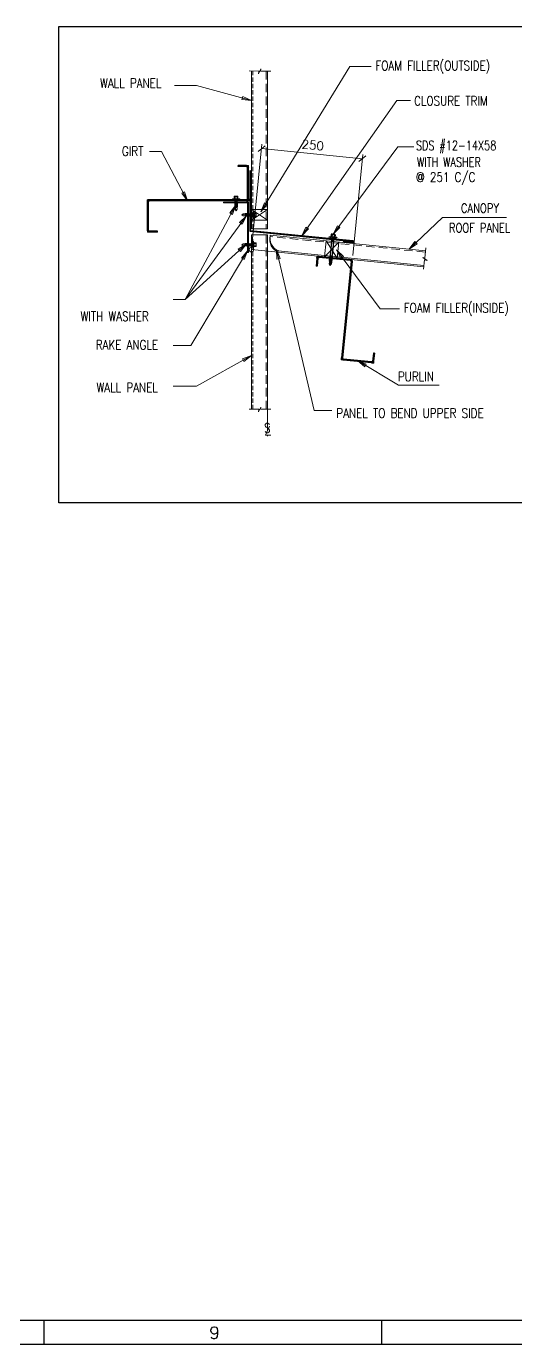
# Model space of a CAD drawing. Header units: millimetres. Extents: x 591978 to 1200763, y 19941 to 205918.
# Drawn here: x 912223 to 934929, y 19941 to 81141 of the extents above; entities that cross this region are included whole.
import ezdxf

# ---------------------------------------------------------------- set-up
doc = ezdxf.new("R2010")
doc.units = ezdxf.units.MM
doc.header["$LTSCALE"] = 790
doc.header["$MEASUREMENT"] = 0
doc.header["$PDMODE"] = 3
for name, pattern in [('CENTER', [2, 1.25, -0.25, 0.25, -0.25]), ('DASHED', [0.75, 0.5, -0.25]), ('HIDDEN', [0.375, 0.25, -0.125])]:
    doc.linetypes.add(name, pattern=pattern)
for name, color, linetype in [('CEN', 1, 'CENTER'), ('DIM', 2, 'Continuous'), ('FLASHING', 1, 'Continuous'), ('OBJ', 7, 'Continuous'), ('SCREWS', 7, 'Continuous'), ('STEEL', 4, 'Continuous'), ('text', 6, 'Continuous')]:
    doc.layers.add(name, color=color, linetype=linetype)
for name, color, linetype, lineweight in [('SCREW', 8, 'Continuous', 9), ('SHEET', 190, 'Continuous', 13), ('steel line', 7, 'Continuous', 9)]:
    doc.layers.add(name, color=color, linetype=linetype, lineweight=lineweight)
doc.styles.add('ROMANS', font='romans.shx')
doc.dimstyles.new('Copy of 150-2399', dxfattribs={"dimscale": 150, "dimtxt": 2, "dimasz": 1.75, "dimexe": 1, "dimexo": 1, "dimgap": 1, "dimtad": 1, "dimdec": 0, "dimzin": 0, "dimdsep": 46, "dimtxsty": 'ROMANS', "dimblk": 'OBLIQUE', "dimcen": -0.5, "dimclrd": 75, "dimclre": 75, "dimclrt": 7, "dimadec": 0, "dimazin": 0, "dimtfac": 1, "dimtdec": 0, "dimtix": 1, "dimtmove": 2, "dimatfit": 3, "dimldrblk": 'OBLIQUE', "dimfxl": 1, "dimtolj": 1, "dimtzin": 0, "dimlwd": 9, "dimlwe": 9, "dimarcsym": 0})
doc.dimstyles.new('D-200', dxfattribs={"dimscale": 200, "dimtxt": 2, "dimasz": 1.5, "dimexe": 1, "dimexo": 1, "dimgap": 1, "dimtad": 1, "dimdec": 0, "dimzin": 0, "dimdsep": 46, "dimtxsty": 'ROMANS', "dimblk": 'OBLIQUE', "dimcen": -0.5, "dimclrd": 75, "dimclre": 75, "dimclrt": 256, "dimadec": 0, "dimazin": 0, "dimtfac": 1, "dimtdec": 0, "dimtix": 1, "dimtmove": 2, "dimatfit": 3, "dimfxl": 1, "dimtolj": 1, "dimtzin": 0, "dimlwd": 13, "dimlwe": 13, "dimarcsym": 0})

# ---------------------------------------------------------------- blocks, each defined once
blk = doc.blocks.new('SSQQ')
for p, q in [((1489513.91, -273085.85), (1489513.91, -273080.85)), ((1489583.91, -273080.85), (1489583.91, -273085.85))]:
    blk.add_line(p, q)
for points in [[(1489794.41, -273085.85), (1488953.41, -273085.85), (1488953.41, -272491.85), (1489794.41, -272491.85)], [(1489789.41, -273080.85), (1488958.41, -273080.85), (1488958.41, -272496.85), (1489789.41, -272496.85)]]:
    blk.add_lwpolyline(points, close=True)
at = {"style": 'ROMANS'}
blk.add_text('9', height=2.5, dxfattribs=at).set_placement((1489548.19, -273084.62))
blk = doc.blocks.new('_Oblique')
at = {"layer": 'OBJ', "color": 0, "lineweight": -2}
blk.add_line((-0.5, -0.5), (0.5, 0.5), dxfattribs=at)
blk = doc.blocks.new('SRW-20')
for p, q in [((-5.1, 1.7), (-2.7, 2)), ((-5.1, 1.7), (-5.1, 1.4)), ((-5.1, 1.4), (5.1, 1.4)), ((-3.4, 1.4), (-3.4, 0)), ((-3.4, 0), (3.4, 0)), ((-2.7, 4.7), (-2.7, 2)), ((-2.7, 2), (2.7, 2)), ((-2, 5.4), (2, 5.4)), ((-1.4, 4.7), (-1.4, 2)), ((1.4, 4.7), (1.4, 2)), ((2.7, 4.7), (2.7, 2)), ((5.1, 1.7), (2.7, 2)), ((3.4, 1.4), (3.4, 0)), ((5.1, 1.7), (5.1, 1.4)), ((-1.9, -0.4), (-1.4, 0)), ((-1.9, -1.9), (-1.4, -1.4)), ((-1.9, -3.3), (-1.4, -2.9)), ((-1.9, -4.7), (-1.4, -4.3)), ((-1.9, -6.1), (-1.4, -5.7)), ((-1.9, -7.5), (-1.4, -7.1)), ((-1.9, -8.9), (-1.4, -8.5)), ((-1.8, -0.6), (-1.4, -0.7)), ((-1.8, -2), (-1.4, -2.1)), ((-1.8, -3.4), (-1.4, -3.5)), ((-1.8, -4.9), (-1.4, -5)), ((-1.8, -6.3), (-1.4, -6.4)), ((-1.8, -7.7), (-1.4, -7.8)), ((-1.8, -9.1), (-1.4, -9.2)), ((-1.4, 0), (-1.4, 0)), ((-1.4, -0.7), (-1.4, -1.4)), ((-1.4, -2.1), (-1.4, -2.8)), ((-1.4, -3.5), (-1.4, -4.3)), ((-1.4, -5), (-1.4, -5.7)), ((-1.4, -6.4), (-1.4, -7.1)), ((-1.4, -7.8), (-1.4, -8.5)), ((-1.4, -9.2), (-1.4, -9.9)), ((-1.4, -9.9), (1.4, -9.9)), ((-1.4, -9.9), (-1.4, -12.6)), ((-1.4, -12.6), (0, -14.6)), ((-1.3, -0.7), (0.9, 0)), ((-1.3, -1.4), (1.3, -0.6)), ((-1.3, -2.1), (1.3, -1.3)), ((-1.3, -2.8), (1.3, -2)), ((-1.3, -3.5), (1.3, -2.7)), ((-1.3, -4.2), (1.3, -3.4)), ((-1.3, -5), (1.3, -4.1)), ((-1.3, -5.7), (1.3, -4.8)), ((-1.3, -6.4), (1.3, -5.5)), ((-1.3, -7.1), (1.3, -6.3)), ((-1.3, -7.8), (1.3, -7)), ((-1.3, -8.5), (1.3, -7.7)), ((-1.3, -9.2), (1.3, -8.4)), ((-1.1, -9.9), (1.3, -9.1)), ((0, -14.6), (1, -9.9)), ((0, -14.6), (1.4, -12.6)), ((1.1, -9.9), (1.3, -9.8)), ((1.4, 0), (1.4, -0.6)), ((1.8, -0.7), (1.4, -0.6)), ((1.4, -1.3), (1.9, -0.9)), ((1.4, -1.3), (1.4, -2)), ((1.8, -2.1), (1.4, -2)), ((1.4, -2.7), (1.9, -2.3)), ((1.4, -2.7), (1.4, -3.4)), ((1.8, -3.5), (1.4, -3.4)), ((1.4, -4.1), (1.9, -3.7)), ((1.4, -4.1), (1.4, -4.8)), ((1.8, -4.9), (1.4, -4.8)), ((1.4, -5.5), (1.9, -5.1)), ((1.4, -5.5), (1.4, -6.3)), ((1.8, -6.3), (1.4, -6.3)), ((1.4, -6.9), (1.9, -6.5)), ((1.4, -7), (1.4, -7.7)), ((1.8, -7.8), (1.4, -7.7)), ((1.4, -8.4), (1.9, -7.9)), ((1.4, -8.4), (1.4, -9.1)), ((1.8, -9.2), (1.4, -9.1)), ((1.4, -9.8), (1.9, -9.4)), ((1.4, -9.8), (1.4, -9.9)), ((1.4, -9.9), (1.4, -12.6))]:
    blk.add_line(p, q)
for centre, radius, start, end in [((-2, 4.7), 0.676, 360, 180), ((0, 3.7), 1.69, 36.8699, 143.1301), ((-1.3, -0.1), 0.101, 107.2492, 129.8295), ((2, 4.7), 0.676, 360, 180), ((-1.8, -0.5), 0.101, 129.8295, 257.9728), ((-1.8, -1.9), 0.101, 129.8295, 257.9728), ((-1.8, -3.3), 0.101, 129.8295, 257.9728), ((-1.8, -4.8), 0.101, 129.8295, 257.9728), ((-1.8, -6.2), 0.101, 129.8295, 257.9728), ((-1.8, -7.6), 0.101, 129.8295, 257.9728), ((-1.8, -9), 0.101, 129.8295, 257.9728), ((-1.4, -0.6), 0.101, 257.9728, 287.2492), ((-1.3, -1.5), 0.101, 107.2492, 129.8295), ((-1.4, -2), 0.101, 257.9728, 287.2492), ((-1.3, -2.9), 0.101, 107.2492, 129.8295), ((-1.4, -3.4), 0.101, 257.9728, 287.2492), ((-1.3, -4.3), 0.101, 107.2492, 129.8295), ((-1.4, -4.9), 0.101, 257.9728, 287.2492), ((-1.3, -5.8), 0.101, 107.2492, 129.8295), ((-1.4, -6.3), 0.101, 257.9728, 287.2492), ((-1.3, -7.2), 0.101, 107.2492, 129.8295), ((-1.4, -7.7), 0.101, 257.9728, 287.2492), ((-1.3, -8.6), 0.101, 107.2492, 129.8295), ((-1.4, -9.1), 0.101, 257.9728, 287.2492), ((1.4, -0.7), 0.101, 77.9728, 107.2492), ((1.3, -1.2), 0.101, 287.2492, 309.8295), ((1.3, -1.2), 0.101, 287.2492, 309.8295), ((1.4, -2.1), 0.101, 77.9728, 107.2492), ((1.3, -2.6), 0.101, 287.2492, 309.8295), ((1.3, -2.6), 0.101, 287.2492, 309.8295), ((1.4, -3.5), 0.101, 77.9728, 107.2492), ((1.4, -3.5), 0.101, 77.9728, 107.2492), ((1.3, -4), 0.101, 287.2492, 309.8295), ((1.4, -4.9), 0.101, 77.9728, 107.2492), ((1.3, -5.4), 0.101, 287.2492, 309.8295), ((1.4, -6.4), 0.101, 77.9728, 107.2492), ((1.3, -6.9), 0.101, 287.2492, 309.8295), ((1.4, -7.8), 0.101, 77.9728, 107.2492), ((1.3, -8.3), 0.101, 287.2492, 309.8295), ((1.4, -9.2), 0.101, 77.9728, 107.2492), ((1.3, -9.7), 0.101, 287.2492, 309.8295), ((1.8, -0.8), 0.101, 309.8295, 77.9728), ((1.8, -2.2), 0.101, 309.8295, 77.9728), ((1.8, -3.6), 0.101, 309.8295, 77.9728), ((1.8, -5), 0.101, 309.8295, 77.9728), ((1.8, -6.4), 0.101, 309.8295, 77.9728), ((1.8, -7.9), 0.101, 309.8295, 77.9728), ((1.8, -9.3), 0.101, 309.8295, 77.9728)]:
    blk.add_arc(centre, radius, start, end)
blk = doc.blocks.new('OBLIQUE')
at = {"color": 0, "linetype": 'ByBlock', "lineweight": -2}
for p, q in [((-0.5, -0.5), (0.5, 0.5)), ((0, 0), (0, 0))]:
    blk.add_line(p, q, dxfattribs=at)
blk = doc.blocks.new('*D150')
at = {"layer": 'DEFPOINTS', "color": 0, "transparency": 16777216}
for p in [(923137, 75466), (922669, 70777), (927349, 70310)]:
    blk.add_point(p, dxfattribs=at)
at = {"layer": 'DIM', "color": 75, "lineweight": 13, "transparency": 16777216}
for p, q in [((922688, 70976), (923157, 75665)), ((927818, 74998), (923137, 75466)), ((927369, 70509), (927837, 75197))]:
    blk.add_line(p, q, dxfattribs=at)
at = {"layer": 'DIM', "color": 75, "lineweight": 13, "transparency": 16777216, "xscale": 300, "yscale": 300, "zscale": 300}
for p, rotation in [((923137, 75466), 174.2944716460105), ((927818, 74998), 354.2944716460105)]:
    blk.add_blockref('OBLIQUE', p, dxfattribs=dict(at, rotation=rotation))
at = {"layer": 'DIM', "lineweight": 13, "transparency": 16777216, "insert": (925517, 75630), "char_height": 400, "attachment_point": 5, "rotation": 354.29447, "style": 'ROMANS'}
blk.add_mtext('\\A1;250', dxfattribs=at)
blk = doc.blocks.new('SRW-55')
for p, q in [((-6.8, 2.3), (-3.6, 2.7)), ((-6.8, 2.3), (-6.8, 1.8)), ((-6.8, 1.8), (6.8, 1.8)), ((-4.5, 1.8), (-4.5, 0)), ((-4.5, 0), (4.5, 0)), ((-3.6, 6.3), (-3.6, 2.7)), ((-3.6, 2.7), (3.6, 2.7)), ((-2.7, 7.2), (2.7, 7.2)), ((-1.8, 6.3), (-1.8, 2.7)), ((-1.8, -0.6), (0, 0)), ((-1.8, 0), (-1.8, -0.6)), ((1.8, 6.3), (1.8, 2.7)), ((1.8, -0.4), (2.3, 0)), ((3.6, 6.3), (3.6, 2.7)), ((6.8, 2.3), (3.6, 2.7)), ((4.5, 1.8), (4.5, 0)), ((6.8, 2.3), (6.8, 1.8)), ((-2.5, -1.1), (-1.8, -0.6)), ((-2.5, -3), (-1.8, -2.5)), ((-2.5, -4.9), (-1.8, -4.4)), ((-2.4, -1.4), (-1.8, -1.5)), ((-2.4, -3.3), (-1.8, -3.4)), ((-2.4, -5.2), (-1.8, -5.3)), ((-1.8, -1.5), (1.8, -0.4)), ((-1.8, -2.4), (1.8, -1.3)), ((-1.8, -1.5), (-1.8, -2.5)), ((-1.8, -3.4), (1.8, -2.3)), ((-1.8, -4.3), (1.8, -3.2)), ((-1.8, -3.4), (-1.8, -4.3)), ((-1.8, -5.3), (1.8, -4.2)), ((-1.8, -5.3), (-1.8, -30.2)), ((1.8, -0.4), (1.8, -1.3)), ((2.4, -1.5), (1.8, -1.3)), ((1.8, -2.3), (2.5, -1.7)), ((1.8, -2.3), (1.8, -3.2)), ((2.4, -3.4), (1.8, -3.2)), ((1.8, -4.1), (2.5, -3.6)), ((1.8, -4.2), (1.8, -5.5)), ((1.8, -5.5), (1.8, -30.1)), ((-2.5, -31.8), (-1.8, -31.3)), ((-2.5, -33.7), (-1.8, -33.2)), ((-2.5, -35.6), (-1.8, -35)), ((-2.5, -37.5), (-1.8, -36.9)), ((-2.5, -39.4), (-1.8, -38.8)), ((-2.5, -41.3), (-1.8, -40.7)), ((-2.5, -41.5), (1.8, -41.5)), ((-1.8, -32.2), (-2.4, -32.1)), ((-1.8, -34.1), (-2.4, -33.9)), ((-1.8, -36), (-2.4, -35.8)), ((-1.8, -37.8), (-2.4, -37.7)), ((-1.8, -39.7), (-2.4, -39.6)), ((-1.8, -31.2), (1.8, -30.1)), ((-1.8, -30.3), (-1.8, -31.3)), ((-1.8, -32.2), (1.8, -31.1)), ((-1.8, -33.1), (1.8, -32)), ((-1.8, -32.2), (-1.8, -33.1)), ((-1.8, -34.1), (1.8, -33)), ((-1.8, -35), (1.8, -33.9)), ((-1.8, -34.1), (-1.8, -35)), ((-1.8, -36), (1.8, -34.9)), ((-1.8, -36.9), (1.8, -35.8)), ((-1.8, -36), (-1.8, -36.9)), ((-1.8, -37.8), (1.8, -36.7)), ((-1.8, -38.8), (1.8, -37.7)), ((-1.8, -37.9), (-1.8, -38.8)), ((-1.8, -39.7), (1.8, -38.6)), ((-1.8, -40.7), (1.8, -39.6)), ((-1.8, -39.7), (-1.8, -40.7)), ((-1.8, -41.5), (-1.8, -45.1)), ((-1.8, -45.1), (0, -47.8)), ((-1.3, -41.5), (1.8, -40.5)), ((0, -47.8), (1.3, -41.5)), ((0, -47.8), (1.8, -45.1)), ((1.8, -30.1), (2.4, -30.3)), ((2.5, -30.5), (1.8, -31.1)), ((1.8, -31.1), (1.8, -32)), ((1.8, -32), (2.4, -32.2)), ((2.5, -32.4), (1.8, -32.9)), ((1.8, -33), (1.8, -33.9)), ((1.8, -33.9), (2.4, -34)), ((2.5, -34.3), (1.8, -34.8)), ((1.8, -34.8), (1.8, -35.8)), ((1.8, -35.8), (2.4, -35.9)), ((2.5, -36.2), (1.8, -36.7)), ((1.8, -36.7), (1.8, -37.7)), ((1.8, -37.7), (2.4, -37.8)), ((2.5, -38.1), (1.8, -38.6)), ((1.8, -38.6), (1.8, -39.6)), ((1.8, -39.6), (2.4, -39.7)), ((2.5, -39.9), (1.8, -40.5)), ((1.8, -40.5), (1.8, -41.5)), ((1.8, -41.5), (1.8, -45.1))]:
    blk.add_line(p, q)
for centre, radius, start, end in [((-2.7, 6.3), 0.902, 360, 180), ((0, 5), 2.25, 36.8699, 143.1301), ((2.7, 6.3), 0.902, 360, 180), ((-2.4, -1.2), 0.135, 129.8295, 257.9728), ((-2.4, -3.1), 0.135, 129.8295, 257.9728), ((-2.4, -5), 0.135, 129.8295, 257.9728), ((-1.7, -0.7), 0.135, 107.2492, 129.8295), ((-1.8, -1.4), 0.135, 257.9728, 287.2492), ((-1.7, -2.6), 0.135, 107.2492, 129.8295), ((-1.8, -3.3), 0.135, 257.9728, 287.2492), ((-1.7, -4.5), 0.135, 107.2492, 129.8295), ((-1.8, -5.1), 0.135, 257.9728, 287.2492), ((1.7, -0.3), 0.135, 287.2492, 309.8295), ((1.8, -1.5), 0.135, 77.9728, 107.2492), ((1.7, -2.2), 0.135, 287.2492, 309.8295), ((1.8, -3.4), 0.135, 77.9728, 107.2492), ((1.7, -4), 0.135, 287.2492, 309.8295), ((2.4, -1.6), 0.135, 309.8295, 77.9728), ((2.4, -3.5), 0.135, 309.8295, 77.9728), ((-2.4, -31.9), 0.135, 129.8295, 257.9728), ((-2.4, -33.8), 0.135, 129.8295, 257.9728), ((-2.4, -35.7), 0.135, 129.8295, 257.9728), ((-2.4, -37.6), 0.135, 129.8295, 257.9728), ((-2.4, -39.5), 0.135, 129.8295, 257.9728), ((-2.4, -41.4), 0.135, 129.8295, 233.3696), ((-1.7, -31.4), 0.135, 107.2492, 129.8295), ((-1.8, -32.1), 0.135, 257.9728, 287.2492), ((-1.7, -33.3), 0.135, 107.2492, 129.8295), ((-1.8, -33.9), 0.135, 257.9728, 287.2492), ((-1.7, -35.1), 0.135, 107.2492, 129.8295), ((-1.8, -35.8), 0.135, 257.9728, 287.2492), ((-1.7, -37), 0.135, 107.2492, 129.8295), ((-1.8, -37.7), 0.135, 257.9728, 287.2492), ((-1.7, -38.9), 0.135, 107.2492, 129.8295), ((-1.8, -39.6), 0.135, 257.9728, 287.2492), ((-1.7, -40.8), 0.135, 107.2492, 129.8295), ((1.8, -30.3), 0.135, 77.9728, 107.2492), ((1.7, -31), 0.135, 287.2492, 309.8295), ((1.8, -32.2), 0.135, 77.9728, 107.2492), ((1.7, -32.8), 0.135, 287.2492, 309.8295), ((1.8, -34), 0.135, 77.9728, 107.2492), ((1.7, -34.7), 0.135, 287.2492, 309.8295), ((1.8, -35.9), 0.135, 77.9728, 107.2492), ((1.7, -36.6), 0.135, 287.2492, 309.8295), ((1.8, -37.8), 0.135, 77.9728, 107.2492), ((1.7, -38.5), 0.135, 287.2492, 309.8295), ((1.8, -39.7), 0.135, 77.9728, 107.2492), ((1.7, -40.4), 0.135, 287.2492, 309.8295), ((2.4, -30.4), 0.135, 309.8295, 77.9728), ((2.4, -32.3), 0.135, 309.8295, 77.9728), ((2.4, -34.2), 0.135, 309.8295, 77.9728), ((2.4, -36.1), 0.135, 309.8295, 77.9728), ((2.4, -37.9), 0.135, 309.8295, 77.9728), ((2.4, -39.8), 0.135, 309.8295, 77.9728)]:
    blk.add_arc(centre, radius, start, end)
blk = doc.blocks.new('DWW')
at = {"layer": 'STEEL', "color": 8, "linetype": 'HIDDEN', "ltscale": 0.05}
for p, q in [((2, 127.1), (-2, 127.1)), ((-2, 123.1), (-2, 127.1)), ((58, 127.1), (62, 127.1)), ((62, 123.1), (62, 127.1)), ((-70, -68.9), (-70, -72.9)), ((-66, -72.9), (-70, -72.9)), ((-4, -72.9), (0, -72.9)), ((0, -68.9), (0, -72.9))]:
    blk.add_line(p, q, dxfattribs=at)
at = {"layer": 'STEEL', "color": 20}
for p, q in [((-2, -68.9), (-2, 123.1)), ((0, -68.9), (0, 123.1)), ((58, 127.1), (2, 127.1)), ((58, 125.1), (2, 125.1)), ((60, 107.1), (60, 123.1)), ((62, 107.1), (60, 107.1)), ((62, 107.1), (62, 123.1)), ((-70, -68.9), (-70, -52.9)), ((-68, -52.9), (-70, -52.9)), ((-68, -68.9), (-68, -52.9)), ((-4, -70.9), (-66, -70.9)), ((-4, -72.9), (-66, -72.9))]:
    blk.add_line(p, q, dxfattribs=at)
for centre, radius, start, end in [((2, 123.1), 4, 90, 180), ((2, 123.1), 2, 90, 180), ((58, 123.1), 4, 0, 90), ((58, 123.1), 2, 0, 90), ((-66, -68.9), 4, 180, 270), ((-66, -68.9), 2, 180, 270), ((-4, -68.9), 2, 270, 0), ((-4, -68.9), 4, 270, 0)]:
    blk.add_arc(centre, radius, start, end, dxfattribs=at)

msp = doc.modelspace()

# ---------------------------------------------------------------- linework, layer by layer
at = {"linetype": 'Continuous', "lineweight": 15}
for p, q in [((923418.1, 72644.4), (922668.5, 72139.6)), ((922668.5, 72644.4), (923418.1, 72139.6)), ((926720.5, 71125.8), (926063.3, 70438.2)), ((926646, 70380), (926137.8, 71184))]:
    msp.add_line(p, q, dxfattribs=at)
at = {"color": 2, "lineweight": 15}
for p, q in [((923508.2, 62579.8), (923314.4, 62159.7)), ((923314.4, 62159.7), (923573.8, 62159.7))]:
    msp.add_line(p, q, dxfattribs=at)
at = {"color": 7}
msp.add_lwpolyline([(913726.5, 81140.7), (974672, 81140.7), (974672, 59021.1), (913726.5, 59021.1)], close=True, dxfattribs=at)
at = {"lineweight": 15}
msp.add_lwpolyline([(921364.9, 72951.1), (922492.8, 72951.1), (922492.8, 70642.6), (922530.3, 70642.6), (922530.3, 72985), (921364.9, 72985)], close=True, dxfattribs=at)
at = {"linetype": 'Continuous', "lineweight": 15}
for points in [[(922668.5, 72644.4), (923418.1, 72644.4), (923418.1, 72139.6), (922668.5, 72139.6)], [(926720.5, 71125.7), (926137.8, 71184), (926063.3, 70438.1), (926646, 70379.9)]]:
    msp.add_lwpolyline(points, close=True, dxfattribs=at)
msp.add_circle((922668.5, 70777.4), 109.5, dxfattribs=at)
at = {"layer": 'CEN', "linetype": 'CENTER', "lineweight": 15}
msp.add_line((923418.1, 63364.6), (923418.1, 62108.6), dxfattribs=at)
at = {"layer": 'FLASHING', "color": 4, "lineweight": -3}
for p, q in [((922600.6, 74427.7), (922600.6, 71625.6)), ((922629.9, 74427.7), (922600.6, 74427.7)), ((922629.9, 71655.4), (922629.9, 74427.7)), ((922600.6, 71625.6), (927370.5, 71152.8)), ((927374.4, 71181.7), (922629.9, 71655.4)), ((926957.3, 71133.3), (926960.3, 71162.5)), ((926957.3, 71133.3), (927365.4, 71092.8)), ((927367.4, 71121.9), (926960.3, 71162.5)), ((927381, 71140), (927380.2, 71132.4)), ((927410, 71137.6), (927409.1, 71128.9))]:
    msp.add_line(p, q, dxfattribs=at)
for centre, radius, start, end in [((927368.5, 71133.5), 40.9, 264.298226, 354.298226), ((927368.5, 71133.5), 11.7, 264.298226, 354.298226), ((927369.3, 71141.1), 11.7, 354.298226, 84.339668), ((927369.3, 71141.1), 40.9, 354.298226, 84.339668)]:
    msp.add_arc(centre, radius, start, end, dxfattribs=at)
at = {"layer": 'SHEET', "lineweight": 15}
for p, q in [((922563.8, 79073.3), (923009.1, 79067.4)), ((922668.5, 79071.9), (922668.5, 71739.7)), ((922995, 78942.6), (923101, 79162.6)), ((923009.1, 79067.4), (922995, 78942.6)), ((923101, 79162.6), (923090.1, 79066.7)), ((923090.1, 79066.7), (923572.9, 79066.9)), ((923418.1, 79066.9), (923418.1, 71739.7)), ((923418.1, 71739.7), (922668.5, 71739.7)), ((923418.1, 71459.2), (922668.5, 71459.2)), ((922668.5, 63369.7), (922668.5, 71459.2)), ((923418.1, 63364.6), (923418.1, 71459.2)), ((923525.5, 71280.4), (923541.8, 71443.5)), ((930746, 70723.7), (923541.8, 71443.5)), ((930666.6, 69978.3), (922668.5, 70777.4)), ((930673, 70042.4), (924056.4, 70703.5)), ((930617.9, 70404.7), (930712.2, 70384.3)), ((930826.3, 70277.4), (930617.9, 70404.7)), ((930712.2, 70384.3), (930760.1, 70864.8)), ((930653.3, 69861.3), (930703.5, 70303.8)), ((930703.5, 70303.8), (930826.3, 70277.4)), ((922563.8, 63371.1), (923009.1, 63365.1)), ((922995, 63240.4), (923101, 63460.4)), ((923009.1, 63365.1), (922995, 63240.4)), ((923101, 63460.4), (923090.1, 63364.5)), ((923090.1, 63364.5), (923572.9, 63364.7))]:
    msp.add_line(p, q, dxfattribs=at)
at = {"layer": 'SHEET', "linetype": 'HIDDEN', "lineweight": 15}
for p, q in [((922732.4, 79066.9), (922732.4, 71739.7)), ((922732.4, 63368.8), (922732.4, 71459.2))]:
    msp.add_line(p, q, dxfattribs=at)
at = {"layer": 'SHEET', "lineweight": 15}
for centre in [(924108.2, 71222.1), (924114.6, 71286.2)]:
    msp.add_arc(centre, 585.6, 174.289407, 264.294475, dxfattribs=at)
at = {"layer": 'steel line', "color": 140, "linetype": 'DASHED'}
for p, q in [((923354.3, 79066.9), (923354.3, 71739.7)), ((923354.3, 63364.6), (923354.3, 71459.2)), ((930739.6, 70659.6), (923535.4, 71379.4))]:
    msp.add_line(p, q, dxfattribs=at)

# ---------------------------------------------------------------- block references
at = {"color": 0, "lineweight": 9, "xscale": 223.6875882731784, "yscale": 223.6875882731784, "zscale": 223.6875882731784}
msp.add_blockref('SSQQ', (-332272729, 61105855.1), dxfattribs=at)
at = {"color": 2, "lineweight": 15, "extrusion": (0, 0, -1), "zscale": -23.42413498219888}
for p, xscale, yscale, rotation in [((-920820.7, 73040), 23.42413498219888, 23.42413498219888, 269.9999999999795), ((-927179.3, 68611.4), 23.42413498219887, 23.42413498219887, 185.7105931325183)]:
    msp.add_blockref('DWW', p, dxfattribs=dict(at, xscale=xscale, yscale=yscale, rotation=rotation))
at = {"layer": 'SCREW', "lineweight": 15, "ltscale": 0.9, "xscale": -33.46304997463216, "yscale": 33.46304997949387, "zscale": 33.46304997457669}
msp.add_blockref('SRW-20', (921952.3, 73070.4), dxfattribs=at)
at = {"layer": 'SCREW', "lineweight": 15, "ltscale": 0.9, "xscale": -33.46304997463216, "yscale": 33.46304997949387, "zscale": 33.46304997457669, "rotation": 269.9999999999925}
for p in [(922709.7, 72391.6), (922709.7, 71004.3)]:
    msp.add_blockref('SRW-20', p, dxfattribs=at)
at = {"layer": 'SCREWS', "lineweight": 15, "xscale": 26.56300755784346, "yscale": 26.56300755784346, "zscale": 26.56300755784346, "rotation": 354.501009062894}
msp.add_blockref('SRW-55', (926440.5, 71298.7), dxfattribs=at)

# ---------------------------------------------------------------- texts
at = {"linetype": 'Continuous', "lineweight": 15, "style": 'ROMANS'}
for s, height, width, p in [('FOAM FILLER(OUTSIDE)', 439.203, 0.8, (928420.5, 79099)), ('WALL PANEL', 439.2, 0.8, (915641.5, 78287.1)), ('CLOSURE TRIM', 439.203, 0.8, (930217.3, 77460.8)), ('SDS #12-14X58', 439.203, 0.75, (930303.5, 75393.9)), ('GIRT', 439.2, 0.8, (916656.7, 75125.3)), ('WITH WASHER', 439.203, 0.75, (930351.5, 74620.4)), ('@ 251 C/C', 439.2, 0.8, (930304, 73924)), ('FOAM FILLER(INSIDE)', 439.203, 0.8, (929738.7, 67853.6)), ('WITH WASHER', 439.203, 0.8, (914737.5, 67458.2)), ('RAKE ANGLE', 439.2, 0.8, (915444.5, 66137.5)), ('PURLIN', 439.2, 0.8, (929464.3, 64661.5)), ('WALL PANEL', 439.2, 0.8, (915478.7, 64155.8)), ('PANEL TO BEND UPPER SIDE', 439.203, 0.8, (926608.5, 62965.6)), ('S', 439.2, 0.8, (923253.4, 62276))]:
    msp.add_text(s, height=height, dxfattribs=dict(at, width=width)).set_placement(p)
at = {"layer": 'text', "color": 2, "style": 'ROMANS', "width": 0.8}
for s, p in [('CANOPY', (932389.2, 72489.1)), ('ROOF PANEL', (931834.2, 71574.3))]:
    msp.add_text(s, height=422.81, dxfattribs=at).set_placement(p)

# ---------------------------------------------------------------- dimensions: what is measured, and where the dimension line sits
at = {"layer": 'DIM', "lineweight": 13}
dim = msp.add_linear_dim(base=(923136.9, 75465.7), p1=(927349.1, 70309.6), p2=(922668.5, 70777.4), angle=354.294472, text='250', dimstyle='D-200', override={"dimtxsty": 'ROMANS', "dimblk": 'OBLIQUE', "dimblk1": 'OBLIQUE'}, dxfattribs=at)
dim.commit()
dim.dimension.update_dxf_attribs({"geometry": '*D150', "text_midpoint": (925517, 75629.9)})

# ---------------------------------------------------------------- leaders
at = {"color": 7}
for points in [[(923103.4, 72536.4), (927234.9, 79270.2), (928217.5, 79270.2)], [(922668.5, 77697.2), (920118.9, 78392.4), (919092.2, 78392.4)], [(925002.2, 71418.5), (929413.8, 77704.3), (930054.2, 77704.3)], [(919703.6, 73040), (918486.8, 75331.6), (917939.5, 75331.6)], [(926458.9, 71489.4), (929460.5, 75547.6), (930201.4, 75547.6)], [(921928.9, 72830.4), (919590.2, 68455.4), (919041, 68455.4)], [(922436, 72346.3), (919590.2, 68455.4)], [(929985.3, 70799.7), (931538.5, 72269.3), (934505.7, 72269.3)], [(922429.5, 71034.5), (919590.2, 68455.4)], [(922492.8, 70725.4), (919854.5, 66317.9), (919041, 66317.9)], [(923824.7, 70777.4), (925573.4, 63300.6), (926403.3, 63300.6)], [(926618.4, 70759.4), (928635.7, 68024.8), (929535.8, 68024.8)], [(922668.5, 65861.4), (920118.9, 64430.6), (919041, 64430.6)], [(927586.9, 65624.7), (929497.5, 64478), (931386.8, 64478)]]:
    msp.add_leader(points, dimstyle='Copy of 150-2399', override={"dimscale": 250, "dimtxt": 2, "dimasz": 1.75, "dimgap": 1, "dimtad": 0, "dimtxsty": 'ROMANS', "dimclrd": 75, "dimldrblk": 'Closed', "dimlwd": 9}, dxfattribs=at)

doc.saveas('drawing.dxf')
